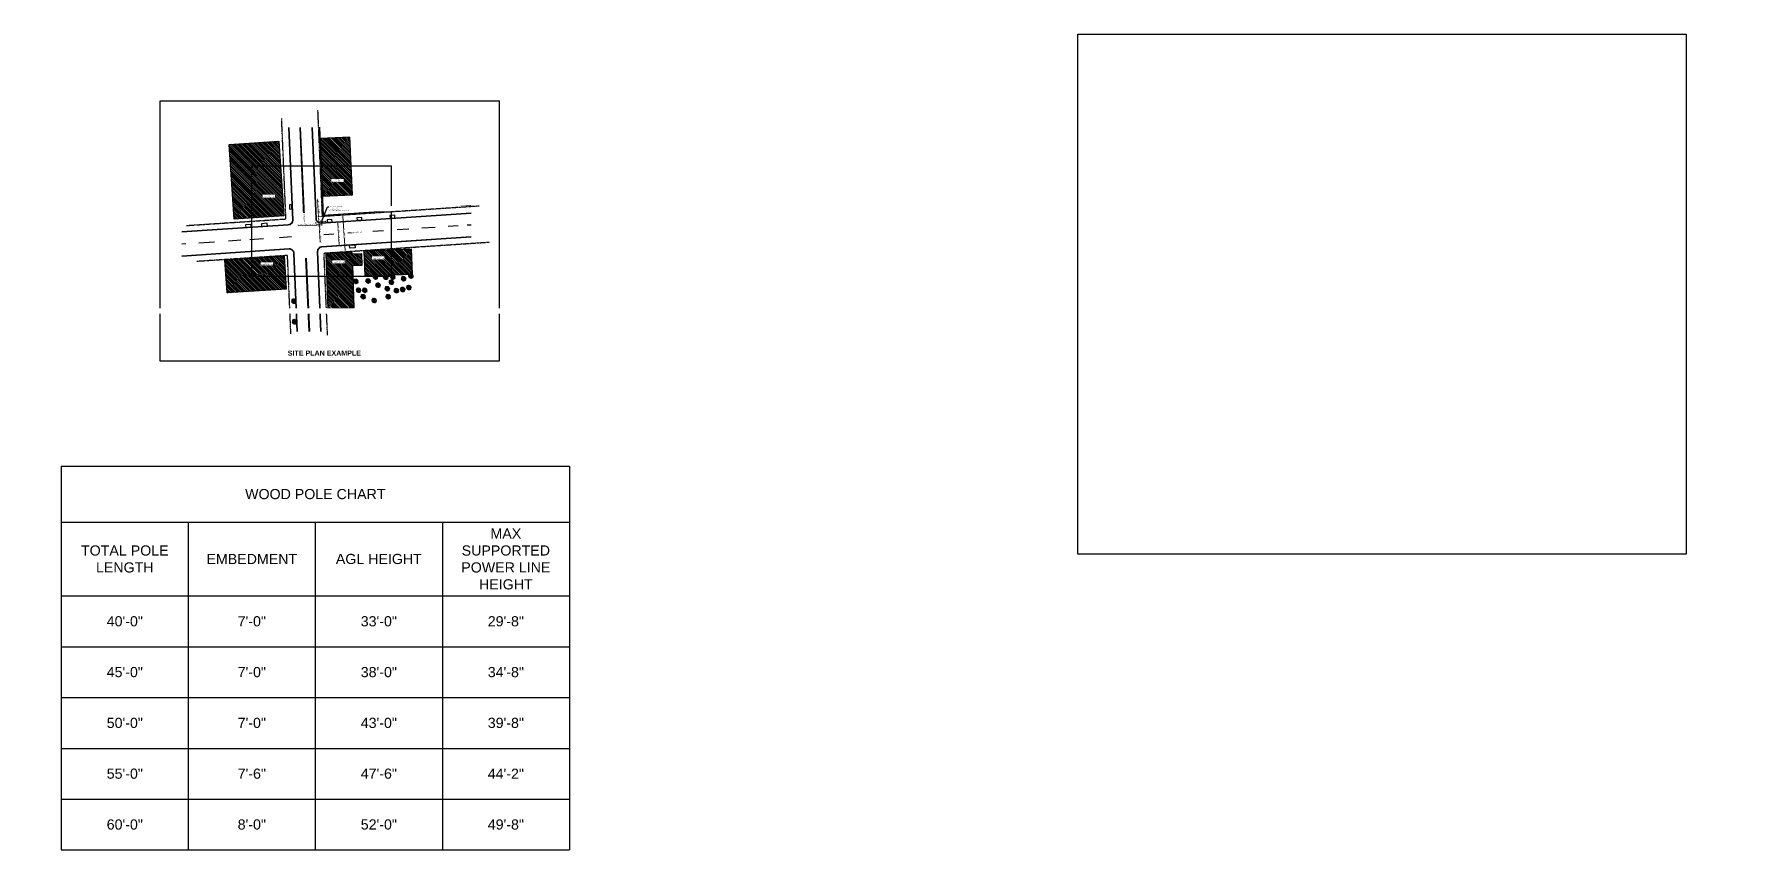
# Model space of a CAD drawing. Header units: inches. Extents: x -12627 to 89034, y -36671 to 6536.
# Drawn here: x 7395 to 40930, y -11490 to 4571 of the extents above; entities that cross this region are included whole.
import ezdxf
from ezdxf import colors
from ezdxf.entities.mleader import LeaderData, LeaderLine
from ezdxf.math import Vec2, Vec3

# ---------------------------------------------------------------- set-up
doc = ezdxf.new("R2010")
doc.units = ezdxf.units.IN
doc.header["$MEASUREMENT"] = 0
doc.header["$PDMODE"] = 35
doc.linetypes.add('HIDDEN', pattern=[0.375, 0.25, -0.125])
doc.linetypes.add('PHANTOM2', pattern=[1.25, 0.625, -0.125, 0.125, -0.125, 0.125, -0.125])
for name, color, linetype in [('00 Vendor Notes', 30, 'Continuous'), ('01 (E) Text', 1, 'Continuous'), ('02 (E) Site Plan', 21, 'Continuous'), ('03 (E) Common_Ownership_Lots', 5, 'PHANTOM2'), ('06 (E) Trees', 93, 'Continuous'), ('07 (E) Equipment', 1, 'Continuous'), ('10 (P) Text', 4, 'Continuous')]:
    doc.layers.add(name, color=color, linetype=linetype)
doc.layers.add('05 (E) Street Markings', color=9, linetype='Continuous', true_color=0xc0c8ca)
doc.layers.add('Dims', color=6, linetype='Continuous', lineweight=0)
doc.styles.add('ARIAL BOLD', font='arialbd.ttf')
doc.styles.add('CC (E)', font='tahoma.ttf', dxfattribs={"width": 0.85, "oblique": 15, "height": 0.0625})
doc.styles.add('CC (P)', font='tahoma.ttf', dxfattribs={"width": 0.85, "height": 0.0625})
doc.styles.get("Standard").update_dxf_attribs({"font": 'arial.ttf'})
doc.dimstyles.new('CC DIMS', dxfattribs={"dimtxt": 0.0625, "dimasz": 0.09375, "dimexe": 0.0625, "dimexo": 0.0625, "dimgap": 0.03125, "dimtad": 1, "dimdec": 0, "dimzin": 3, "dimdsep": 46, "dimlunit": 4, "dimtxsty": 'CC (P)', "dimcen": 0.046875, "dimclrd": 256, "dimclre": 256, "dimadec": 3, "dimazin": 0, "dimtfac": 1, "dimtdec": 0, "dimtofl": 0, "dimtmove": 0, "dimatfit": 3, "dimfxl": 1, "dimtfill": 1, "dimfrac": 2, "dimtolj": 1, "dimtzin": 0, "dimlwd": 0, "dimlwe": 0, "dimarcsym": 0})
pattern_1 = [(135, (13038.323, 22951.045), (-17.67767, -17.67767), [])]
pattern_2 = [(135, (13045.18, 22912.214), (-17.67767, -17.67767), [])]

# ---------------------------------------------------------------- blocks, each defined once
blk = doc.blocks.new('GTAR')
for p, q in [((117642.7, -391080.7), (117641.5, -391080.3)), ((117642.4, -391080.1), (117641.6, -391079)), ((117642, -391079.6), (117641.6, -391079.7)), ((117642.9, -391077.8), (117641.7, -391078.1)), ((117643.6, -391078.5), (117642, -391076.7)), ((117642.9, -391080.8), (117642, -391082)), ((117642.9, -391082.9), (117642, -391082.8)), ((117643.6, -391075), (117642.3, -391075.3)), ((117643.8, -391079.6), (117642.4, -391080.1)), ((117643.7, -391082), (117642.7, -391080.7)), ((117643.6, -391082), (117642.7, -391083.4)), ((117644.7, -391075.7), (117642.8, -391074.2)), ((117643.8, -391084.2), (117643, -391084.4)), ((117648.1, -391073.9), (117643.5, -391073.1)), ((117645.4, -391077.7), (117643.6, -391078.5)), ((117644, -391084.2), (117643.6, -391085.1)), ((117644.9, -391080.6), (117643.7, -391082)), ((117645, -391080.5), (117643.8, -391079.6)), ((117645, -391080.6), (117643.8, -391084.2)), ((117644.2, -391077.2), (117644.7, -391075.7)), ((117650.7, -391079.3), (117644.2, -391077.2)), ((117645.3, -391085.5), (117644.4, -391085.9)), ((117647, -391072.5), (117644.5, -391072.2)), ((117646.3, -391079.2), (117644.7, -391078.7)), ((117645.3, -391085.6), (117644.9, -391086.6)), ((117647.3, -391078.3), (117645, -391080.6)), ((117646.9, -391083), (117645.3, -391085.5)), ((117645.7, -391086.6), (117645.3, -391086.7)), ((117646.8, -391086.9), (117645.7, -391086.6)), ((117647.9, -391085.3), (117646.2, -391087.6)), ((117647, -391084.7), (117646.4, -391085.7)), ((117647, -391072.5), (117646.8, -391070.7)), ((117649.4, -391081.8), (117646.9, -391083)), ((117646.9, -391083), (117647, -391084.7)), ((117647.6, -391087.4), (117646.9, -391087.7)), ((117647.9, -391071.8), (117647, -391072.5)), ((117647.3, -391086.2), (117647.9, -391087)), ((117647.9, -391087), (117647.6, -391087.9)), ((117647.9, -391071.8), (117649.6, -391069.8)), ((117647.9, -391071.8), (117647.9, -391070.4)), ((117650.5, -391073.1), (117647.9, -391071.8)), ((117647.9, -391082.5), (117647.9, -391085.3)), ((117649.8, -391086.8), (117647.9, -391088.1)), ((117648.1, -391073.7), (117648, -391072.5)), ((117648.1, -391073.8), (117650.5, -391073.1)), ((117651.2, -391075.6), (117648.1, -391073.9)), ((117648.9, -391078.7), (117648.1, -391077.1)), ((117650.7, -391079.3), (117648.3, -391083.6)), ((117649, -391085.7), (117648.3, -391086.5)), ((117648.6, -391083.1), (117650.2, -391084.7)), ((117649.6, -391084.2), (117648.9, -391084.5)), ((117648.9, -391084.5), (117649, -391085.7)), ((117649.2, -391072.2), (117649.7, -391071.1)), ((117650.2, -391084.7), (117649.4, -391088.5)), ((117649.8, -391081.4), (117650.2, -391083.2)), ((117650.3, -391071.7), (117650.5, -391069.8)), ((117651.8, -391071.4), (117650.3, -391071.7)), ((117650.6, -391086.6), (117650.3, -391088.5)), ((117653, -391083.5), (117650.6, -391086.6)), ((117650.7, -391073), (117652.2, -391073.7)), ((117650.7, -391086.6), (117652.9, -391086.6)), ((117650.8, -391079.2), (117651.2, -391075.6)), ((117650.8, -391079.2), (117655.3, -391078.8)), ((117650.8, -391079.4), (117654.4, -391085.5)), ((117651.2, -391075.5), (117651, -391074.3)), ((117651.8, -391086.8), (117651, -391087.6)), ((117651, -391087.6), (117651.9, -391088)), ((117651.2, -391071.4), (117651.1, -391069.7)), ((117651.2, -391075.6), (117653.6, -391074.4)), ((117651.9, -391088), (117651.6, -391088.4)), ((117652.3, -391070.7), (117651.8, -391069.8)), ((117651.9, -391071.4), (117653, -391070)), ((117652.2, -391073.7), (117651.9, -391071.4)), ((117652, -391085), (117652.5, -391085.8)), ((117652.3, -391073.6), (117653.1, -391072.8)), ((117652.5, -391082.2), (117654.4, -391082.8)), ((117653.3, -391087.6), (117652.5, -391088.2)), ((117653.1, -391072.8), (117652.7, -391071.8)), ((117652.9, -391086.6), (117653.6, -391088)), ((117652.9, -391086.6), (117654, -391086.9)), ((117653.7, -391072.1), (117653.2, -391070.1)), ((117653.7, -391084.5), (117653.3, -391085.7)), ((117653.3, -391085.7), (117655.2, -391086.9)), ((117653.6, -391074.4), (117653.9, -391070)), ((117653.6, -391074.3), (117654.9, -391075.6)), ((117653.8, -391072.7), (117655.3, -391073.5)), ((117654, -391086.9), (117654.9, -391087.6)), ((117654.1, -391084.8), (117655.7, -391082.8)), ((117654.5, -391078.9), (117655.7, -391077.2)), ((117654.7, -391071.6), (117654.6, -391070.4)), ((117654.6, -391071.7), (117655.6, -391071.1)), ((117654.6, -391073), (117654.6, -391071.7)), ((117655.1, -391083.9), (117655.3, -391085.2)), ((117655.2, -391086.9), (117655.8, -391087.5)), ((117655.3, -391073.5), (117656.1, -391072.3)), ((117655.3, -391078.8), (117656.5, -391077.8)), ((117655.3, -391078.8), (117656.6, -391079.9)), ((117655.3, -391085.2), (117656.4, -391085.8)), ((117655.6, -391082.8), (117656.4, -391081.3)), ((117655.7, -391082.8), (117658.8, -391082.8)), ((117656, -391072.2), (117656.3, -391071.2)), ((117656.1, -391072.3), (117657.2, -391072.2)), ((117656.4, -391081.3), (117657.5, -391081.9)), ((117656.4, -391085.8), (117656.4, -391086.8)), ((117656.5, -391077.8), (117656.8, -391076.9)), ((117656.5, -391077.8), (117657.3, -391078.4)), ((117656.6, -391079.9), (117658.4, -391079.2)), ((117656.8, -391076.9), (117657.3, -391075.5)), ((117656.8, -391076.8), (117657.9, -391077.2)), ((117657.2, -391082.8), (117656.9, -391084.2)), ((117656.9, -391084.2), (117657.5, -391086.2)), ((117657.1, -391085.2), (117658.3, -391085.5)), ((117657.2, -391074.3), (117657.9, -391073)), ((117657.2, -391074.3), (117658.9, -391074.2)), ((117657.3, -391075.4), (117657.2, -391074.3)), ((117657.2, -391081.6), (117657.9, -391081)), ((117657.3, -391075.5), (117658.8, -391075.7)), ((117657.3, -391078.4), (117658.9, -391078.1)), ((117657.9, -391077.2), (117658.8, -391076.5)), ((117658.4, -391079.2), (117660.3, -391080.4)), ((117658.8, -391075.7), (117659.2, -391074.6)), ((117658.8, -391075.7), (117659.8, -391075.9)), ((117658.8, -391076.5), (117660.1, -391076.8)), ((117658.8, -391082.8), (117659.7, -391082.5)), ((117658.8, -391082.8), (117659, -391083.5)), ((117658.9, -391078.1), (117660.1, -391077.6)), ((117658.9, -391078.1), (117659.1, -391078.9)), ((117659.1, -391078.9), (117660.3, -391079.1)), ((117659.6, -391079.9), (117660.4, -391079.6))]:
    blk.add_line(p, q)
blk = doc.blocks.new('GTAR (1)')
for p, q in [((117642.7, -391080.7), (117641.5, -391080.3)), ((117642.4, -391080.1), (117641.6, -391079)), ((117642, -391079.6), (117641.6, -391079.7)), ((117642.9, -391077.8), (117641.7, -391078.1)), ((117643.6, -391078.5), (117642, -391076.7)), ((117642.9, -391080.8), (117642, -391082)), ((117642.9, -391082.9), (117642, -391082.8)), ((117643.6, -391075), (117642.3, -391075.3)), ((117643.8, -391079.6), (117642.4, -391080.1)), ((117643.7, -391082), (117642.7, -391080.7)), ((117643.6, -391082), (117642.7, -391083.4)), ((117644.7, -391075.7), (117642.8, -391074.2)), ((117643.8, -391084.2), (117643, -391084.4)), ((117648.1, -391073.9), (117643.5, -391073.1)), ((117645.4, -391077.7), (117643.6, -391078.5)), ((117644, -391084.2), (117643.6, -391085.1)), ((117644.9, -391080.6), (117643.7, -391082)), ((117645, -391080.5), (117643.8, -391079.6)), ((117645, -391080.6), (117643.8, -391084.2)), ((117644.2, -391077.2), (117644.7, -391075.7)), ((117650.7, -391079.3), (117644.2, -391077.2)), ((117645.3, -391085.5), (117644.4, -391085.9)), ((117647, -391072.5), (117644.5, -391072.2)), ((117646.3, -391079.2), (117644.7, -391078.7)), ((117645.3, -391085.6), (117644.9, -391086.6)), ((117647.3, -391078.3), (117645, -391080.6)), ((117646.9, -391083), (117645.3, -391085.5)), ((117645.7, -391086.6), (117645.3, -391086.7)), ((117646.8, -391086.9), (117645.7, -391086.6)), ((117647.9, -391085.3), (117646.2, -391087.6)), ((117647, -391084.7), (117646.4, -391085.7)), ((117647, -391072.5), (117646.8, -391070.7)), ((117649.4, -391081.8), (117646.9, -391083)), ((117646.9, -391083), (117647, -391084.7)), ((117647.6, -391087.4), (117646.9, -391087.7)), ((117647.9, -391071.8), (117647, -391072.5)), ((117647.3, -391086.2), (117647.9, -391087)), ((117647.9, -391087), (117647.6, -391087.9)), ((117647.9, -391071.8), (117649.6, -391069.8)), ((117647.9, -391071.8), (117647.9, -391070.4)), ((117650.5, -391073.1), (117647.9, -391071.8)), ((117647.9, -391082.5), (117647.9, -391085.3)), ((117649.8, -391086.8), (117647.9, -391088.1)), ((117648.1, -391073.7), (117648, -391072.5)), ((117648.1, -391073.8), (117650.5, -391073.1)), ((117651.2, -391075.6), (117648.1, -391073.9)), ((117648.9, -391078.7), (117648.1, -391077.1)), ((117650.7, -391079.3), (117648.3, -391083.6)), ((117649, -391085.7), (117648.3, -391086.5)), ((117648.6, -391083.1), (117650.2, -391084.7)), ((117649.6, -391084.2), (117648.9, -391084.5)), ((117648.9, -391084.5), (117649, -391085.7)), ((117649.2, -391072.2), (117649.7, -391071.1)), ((117650.2, -391084.7), (117649.4, -391088.5)), ((117649.8, -391081.4), (117650.2, -391083.2)), ((117650.3, -391071.7), (117650.5, -391069.8)), ((117651.8, -391071.4), (117650.3, -391071.7)), ((117650.6, -391086.6), (117650.3, -391088.5)), ((117653, -391083.5), (117650.6, -391086.6)), ((117650.7, -391073), (117652.2, -391073.7)), ((117650.7, -391086.6), (117652.9, -391086.6)), ((117650.8, -391079.2), (117651.2, -391075.6)), ((117650.8, -391079.2), (117655.3, -391078.8)), ((117650.8, -391079.4), (117654.4, -391085.5)), ((117651.2, -391075.5), (117651, -391074.3)), ((117651.8, -391086.8), (117651, -391087.6)), ((117651, -391087.6), (117651.9, -391088)), ((117651.2, -391071.4), (117651.1, -391069.7)), ((117651.2, -391075.6), (117653.6, -391074.4)), ((117651.9, -391088), (117651.6, -391088.4)), ((117652.3, -391070.7), (117651.8, -391069.8)), ((117651.9, -391071.4), (117653, -391070)), ((117652.2, -391073.7), (117651.9, -391071.4)), ((117652, -391085), (117652.5, -391085.8)), ((117652.3, -391073.6), (117653.1, -391072.8)), ((117652.5, -391082.2), (117654.4, -391082.8)), ((117653.3, -391087.6), (117652.5, -391088.2)), ((117653.1, -391072.8), (117652.7, -391071.8)), ((117652.9, -391086.6), (117653.6, -391088)), ((117652.9, -391086.6), (117654, -391086.9)), ((117653.7, -391072.1), (117653.2, -391070.1)), ((117653.7, -391084.5), (117653.3, -391085.7)), ((117653.3, -391085.7), (117655.2, -391086.9)), ((117653.6, -391074.4), (117653.9, -391070)), ((117653.6, -391074.3), (117654.9, -391075.6)), ((117653.8, -391072.7), (117655.3, -391073.5)), ((117654, -391086.9), (117654.9, -391087.6)), ((117654.1, -391084.8), (117655.7, -391082.8)), ((117654.5, -391078.9), (117655.7, -391077.2)), ((117654.7, -391071.6), (117654.6, -391070.4)), ((117654.6, -391071.7), (117655.6, -391071.1)), ((117654.6, -391073), (117654.6, -391071.7)), ((117655.1, -391083.9), (117655.3, -391085.2)), ((117655.2, -391086.9), (117655.8, -391087.5)), ((117655.3, -391073.5), (117656.1, -391072.3)), ((117655.3, -391078.8), (117656.5, -391077.8)), ((117655.3, -391078.8), (117656.6, -391079.9)), ((117655.3, -391085.2), (117656.4, -391085.8)), ((117655.6, -391082.8), (117656.4, -391081.3)), ((117655.7, -391082.8), (117658.8, -391082.8)), ((117656, -391072.2), (117656.3, -391071.2)), ((117656.1, -391072.3), (117657.2, -391072.2)), ((117656.4, -391081.3), (117657.5, -391081.9)), ((117656.4, -391085.8), (117656.4, -391086.8)), ((117656.5, -391077.8), (117656.8, -391076.9)), ((117656.5, -391077.8), (117657.3, -391078.4)), ((117656.6, -391079.9), (117658.4, -391079.2)), ((117656.8, -391076.9), (117657.3, -391075.5)), ((117656.8, -391076.8), (117657.9, -391077.2)), ((117657.2, -391082.8), (117656.9, -391084.2)), ((117656.9, -391084.2), (117657.5, -391086.2)), ((117657.1, -391085.2), (117658.3, -391085.5)), ((117657.2, -391074.3), (117657.9, -391073)), ((117657.2, -391074.3), (117658.9, -391074.2)), ((117657.3, -391075.4), (117657.2, -391074.3)), ((117657.2, -391081.6), (117657.9, -391081)), ((117657.3, -391075.5), (117658.8, -391075.7)), ((117657.3, -391078.4), (117658.9, -391078.1)), ((117657.9, -391077.2), (117658.8, -391076.5)), ((117658.4, -391079.2), (117660.3, -391080.4)), ((117658.8, -391075.7), (117659.2, -391074.6)), ((117658.8, -391075.7), (117659.8, -391075.9)), ((117658.8, -391076.5), (117660.1, -391076.8)), ((117658.8, -391082.8), (117659.7, -391082.5)), ((117658.8, -391082.8), (117659, -391083.5)), ((117658.9, -391078.1), (117660.1, -391077.6)), ((117658.9, -391078.1), (117659.1, -391078.9)), ((117659.1, -391078.9), (117660.3, -391079.1)), ((117659.6, -391079.9), (117660.4, -391079.6))]:
    blk.add_line(p, q)
blk = doc.blocks.new('PLAN_WOOD_POLE_EXTERNAL')
h = blk.add_hatch(color=256)
h.dxf.hatch_style = 1
h.paths.add_polyline_path([(6, 0, 1), (-6, 0, 1)])
at = {"lineweight": 25}
h = blk.add_hatch(dxfattribs=at)
h.set_pattern_fill('ANSI31', color=256, scale=5.025381, angle=405)
h.set_pattern_definition([(90, (-127.08665, -127.95896), (-0.6281726, 2e-16), [])])
edge = h.paths.add_edge_path()
edge.add_line((-8, -27), (8, -27))
edge.add_arc((-3, -14), 17.2, 653.546, 670.0673, ccw=False)
edge.add_line((4, -30), (-4, -30))
edge.add_arc((3, -15), 16.4, 588.8728, 605.8518, ccw=False)
h.paths.add_polyline_path([(-3, -15), (3, -15), (5, -16), (5, -18), (-5, -18), (-5, -16)])
h.paths.add_polyline_path([(-9, -23), (9, -23), (9, -26), (-9, -26)])
h.paths.add_polyline_path([(-9, -18), (9, -18), (9, -22), (-9, -22)])
for p, q in [((-10, -13), (-3, -13)), ((-6, -6), (-6, -13)), ((-6, -13), (-6, -7)), ((-6, -13), (6, -13)), ((-6, -13), (6, -13)), ((-3, -13), (-3, -14)), ((3, -14), (3, -13)), ((3, -13), (10, -13)), ((6, -13), (6, -6)), ((6, -13), (6, -7))]:
    blk.add_line(p, q)
at = {"flags": 128}
for points in [[(-10, -17), (-10, -13)], [(10, -17), (10, -13)]]:
    blk.add_lwpolyline(points, dxfattribs=at)
blk.add_lwpolyline([(-3, -14), (3, -14), (6, -17), (10, -17), (10, -26, -0.493849), (-10, -26), (-10, -17), (-6, -17)], format="xyb", close=True, dxfattribs=at)
at = {"linetype": 'HIDDEN', "ltscale": 0.01}
for radius in [8.88, 6.62]:
    blk.add_circle((0, 0), radius, dxfattribs=at)
for centre, radius in [((0, 0), 6), ((-8, -15), 1.82), ((-8, -15), 1.26), ((-5, -14), 0.482), ((5, -14), 0.482), ((8, -15), 1.82), ((8, -15), 1.26)]:
    blk.add_circle(centre, radius)
blk = doc.blocks.new('*D29')
at = {"layer": 'Defpoints', "color": 0, "transparency": 16777216}
for p in [(13491, 1007), (13471, 1006), (13541, 289)]:
    blk.add_point(p, dxfattribs=at)
at = {"layer": 'Dims', "lineweight": 0, "transparency": 16777216}
for p, q in [((13476, 1006), (13456, 1005)), ((13517, 310), (13472, 983)), ((13526, 288), (13503, 286))]:
    blk.add_line(p, q, dxfattribs=at)
at = {"layer": 'Dims', "transparency": 16777216}
for points in [[(13476, 984), (13468, 983), (13471, 1006)], [(13520, 310), (13513, 310), (13518, 287)]]:
    blk.add_solid(points, dxfattribs=at)
at = {"layer": 'Dims', "color": 0, "transparency": 16777216, "insert": (13510, 648), "char_height": 15, "attachment_point": 5, "rotation": 273.7921, "style": 'CC (P)', "bg_fill": 3, "box_fill_scale": 1.25, "bg_fill_color": 9, "bg_fill_true_color": 13158600, "bg_fill_transparency": 0}
blk.add_mtext('\\A1;60\'-0"%%P ROW WIDTH', dxfattribs=at)
blk = doc.blocks.new('*D30')
at = {"layer": 'Dims', "lineweight": 0, "transparency": 16777216}
for p, q in [((13401, 428), (13373, 850)), ((13417, 407), (13417, 407))]:
    blk.add_line(p, q, dxfattribs=at)
at = {"layer": 'Dims', "transparency": 16777216}
for points in [[(13376, 851), (13369, 850), (13371, 873)], [(13404, 429), (13397, 428), (13402, 406)]]:
    blk.add_solid(points, dxfattribs=at)
at = {"layer": 'Dims', "color": 0, "transparency": 16777216, "insert": (13402, 640), "char_height": 15, "attachment_point": 5, "rotation": 273.7921, "style": 'CC (P)', "bg_fill": 3, "box_fill_scale": 1.25, "bg_fill_color": 9, "bg_fill_true_color": 13158600, "bg_fill_transparency": 0}
blk.add_mtext('\\A1;39\'-0"%%P CURB TO CURB', dxfattribs=at)
at = {"layer": 'Defpoints', "color": 0, "transparency": 16777216}
for p in [(13371, 873), (13371, 873), (13402, 406)]:
    blk.add_point(p, dxfattribs=at)
blk = doc.blocks.new('*D31')
at = {"layer": 'Dims', "lineweight": 0, "transparency": 16777216}
for p, q in [((12995, 974), (12971, 1328)), ((13056, 978), (12980, 973)), ((13039, 887), (12986, 883)), ((12999, 907), (12996, 952))]:
    blk.add_line(p, q, dxfattribs=at)
at = {"layer": 'Dims', "transparency": 16777216}
for points in [[(13000, 952), (12992, 952), (12995, 974)], [(13003, 907), (12995, 907), (13001, 884)]]:
    blk.add_solid(points, dxfattribs=at)
at = {"layer": 'Dims', "color": 0, "transparency": 16777216, "insert": (12999, 1166), "char_height": 15, "attachment_point": 5, "rotation": 273.7921, "style": 'CC (P)', "bg_fill": 3, "box_fill_scale": 1.25, "bg_fill_color": 9, "bg_fill_true_color": 13158600, "bg_fill_transparency": 0}
blk.add_mtext('\\A1;7\'-6"%%P (E) POLE TO (E) PROPERTY LINE', dxfattribs=at)
at = {"layer": 'Defpoints', "color": 0, "transparency": 16777216}
for p in [(12995, 974), (13054, 888), (13071, 979)]:
    blk.add_point(p, dxfattribs=at)
blk = doc.blocks.new('*D32')
at = {"layer": 'Dims', "lineweight": 0, "transparency": 16777216}
for p, q in [((13039, 887), (12986, 883)), ((13040, 851), (12988, 848)), ((12999, 907), (12998, 929)), ((13004, 826), (13028, 472))]:
    blk.add_line(p, q, dxfattribs=at)
at = {"layer": 'Dims', "transparency": 16777216}
for points in [[(13003, 907), (12995, 907), (13001, 884)], [(13008, 826), (13001, 826), (13003, 849)]]:
    blk.add_solid(points, dxfattribs=at)
at = {"layer": 'Dims', "color": 0, "transparency": 16777216, "insert": (13034, 639), "char_height": 15, "attachment_point": 5, "rotation": 273.8001, "style": 'CC (P)', "bg_fill": 3, "box_fill_scale": 1.25, "bg_fill_color": 9, "bg_fill_true_color": 13158600, "bg_fill_transparency": 0}
blk.add_mtext('\\A1;3\'-0"%%P ℄ (E) POLE TO (E) FACE OF CURB', dxfattribs=at)
at = {"layer": 'Defpoints', "color": 0, "transparency": 16777216}
for p in [(13001, 884), (13054, 888), (13055, 852)]:
    blk.add_point(p, dxfattribs=at)
blk = doc.blocks.new('*D33')
at = {"layer": 'Dims', "lineweight": 0, "transparency": 16777216}
for p, q in [((12946, 812), (12592, 796)), ((12944, 868), (12947, 797)), ((13035, 815), (12969, 813)), ((13055, 873), (13058, 801))]:
    blk.add_line(p, q, dxfattribs=at)
at = {"layer": 'Dims', "transparency": 16777216}
for points in [[(12969, 816), (12969, 809), (12946, 812)], [(13034, 819), (13035, 812), (13057, 816)]]:
    blk.add_solid(points, dxfattribs=at)
at = {"layer": 'Dims', "color": 0, "transparency": 16777216, "insert": (12757, 821), "char_height": 15, "attachment_point": 5, "rotation": 2.4465, "style": 'CC (P)', "bg_fill": 3, "box_fill_scale": 1.25, "bg_fill_color": 9, "bg_fill_true_color": 13158600, "bg_fill_transparency": 0}
blk.add_mtext('\\A1;9\'-3"%%P ℄ (E) POLE TO (E) FACE OF CURB', dxfattribs=at)
at = {"layer": 'Defpoints', "color": 0, "transparency": 16777216}
for p in [(12943, 883), (12946, 812), (13054, 888)]:
    blk.add_point(p, dxfattribs=at)
blk = doc.blocks.new('*D34')
at = {"layer": 'Dims', "lineweight": 0, "transparency": 16777216}
for p, q in [((13055, 873), (13056, 864)), ((13077, 880), (13141, 884)), ((13164, 880), (13164, 871))]:
    blk.add_line(p, q, dxfattribs=at)
at = {"layer": 'Dims', "transparency": 16777216}
for points in [[(13077, 884), (13077, 876), (13055, 879)], [(13141, 888), (13141, 881), (13163, 886)]]:
    blk.add_solid(points, dxfattribs=at)
at = {"layer": 'Dims', "color": 0, "transparency": 16777216, "insert": (13108, 898), "char_height": 15, "attachment_point": 5, "rotation": 3.7921, "style": 'CC (P)', "bg_fill": 3, "box_fill_scale": 1.25, "bg_fill_color": 9, "bg_fill_true_color": 13158600, "bg_fill_transparency": 0}
blk.add_mtext('\\A1;9\'-1"%%P', dxfattribs=at)
at = {"layer": 'Defpoints', "color": 0, "transparency": 16777216}
for p in [(13054, 888), (13163, 895), (13163, 886)]:
    blk.add_point(p, dxfattribs=at)
blk = doc.blocks.new('*T108')
at = {"layer": '00 Vendor Notes', "color": 0, "linetype": 'ByBlock', "lineweight": -2, "transparency": 16777216}
for p, q in [((0, 0), (10000, 0)), ((0, 0), (0, -7554)), ((10000, 0), (10000, -7554)), ((0, -1100), (10000, -1100)), ((2500, -1100), (2500, -7554)), ((5000, -1100), (5000, -7554)), ((7500, -1100), (7500, -7554)), ((0, -2554), (10000, -2554)), ((0, -3554), (10000, -3554)), ((0, -4554), (10000, -4554)), ((0, -5554), (10000, -5554)), ((0, -6554), (10000, -6554)), ((0, -7554), (10000, -7554))]:
    blk.add_line(p, q, dxfattribs=at)
at = {"layer": '00 Vendor Notes', "color": 0, "transparency": 16777216, "char_height": 200, "attachment_point": 5}
for s, insert, width in [('WOOD POLE CHART', (5000, -550), 9760), ('MAX SUPPORTED POWER LINE HEIGHT', (8750, -1827), 2260), ('TOTAL POLE LENGTH', (1250, -1827), 2260), ('EMBEDMENT', (3750, -1827), 2260), ('AGL HEIGHT', (6250, -1827), 2260), ('40\'-0"', (1250, -3054), 2260), ('7\'-0"', (3750, -3054), 2260), ('33\'-0"', (6250, -3054), 2260), ('29\'-8"', (8750, -3054), 2260), ('45\'-0"', (1250, -4054), 2260), ('7\'-0"', (3750, -4054), 2260), ('38\'-0"', (6250, -4054), 2260), ('34\'-8"', (8750, -4054), 2260), ('50\'-0"', (1250, -5054), 2260), ('7\'-0"', (3750, -5054), 2260), ('43\'-0"', (6250, -5054), 2260), ('39\'-8"', (8750, -5054), 2260), ('55\'-0"', (1250, -6054), 2260), ('7\'-6"', (3750, -6054), 2260), ('47\'-6"', (6250, -6054), 2260), ('44\'-2"', (8750, -6054), 2260), ('60\'-0"', (1250, -7054), 2260), ('8\'-0"', (3750, -7054), 2260), ('52\'-0"', (6250, -7054), 2260), ('49\'-8"', (8750, -7054), 2260)]:
    blk.add_mtext(s, dxfattribs=dict(at, insert=insert, width=width))

msp = doc.modelspace()

# ---------------------------------------------------------------- hatches: boundary and pattern name
at = {"layer": '02 (E) Site Plan'}
h = msp.add_hatch(dxfattribs=at)
h.set_pattern_fill('ANSI31', color=256, scale=200, angle=90, style=0)
h.set_pattern_definition(pattern_1)
h.paths.add_polyline_path([(12310.8, 989.9), (11334, 925.2), (11236.4, 2397.5), (12213.2, 2462.3)])
h = msp.add_hatch(dxfattribs=at)
h.set_pattern_fill('ANSI31', color=256, scale=200, angle=90, style=0)
h.set_pattern_definition(pattern_1)
h.paths.add_polyline_path([(13072.3, 1379.8), (13659.4, 1404.9), (13610.8, 2541.8), (13023.7, 2516.7)])
h = msp.add_hatch(dxfattribs=at)
h.set_pattern_fill('ANSI31', color=256, scale=200, angle=90, style=0)
h.set_pattern_definition([(135, (13043.308, 22875.827), (-17.67767, -17.67767), [])])
h.paths.add_polyline_path([(11152.7, 127.4), (12316.1, 204.5), (12359.4, -448.8), (11196, -525.9)])
h = msp.add_hatch(dxfattribs=at)
h.set_pattern_fill('ANSI31', color=256, scale=200, angle=90, style=0)
h.set_pattern_definition(pattern_2)
h.paths.add_polyline_path([(13174.7, -837.6), (13697.2, -818.8), (13667.1, 17.1), (13851.5, 23.7), (13843.6, 244), (13659.2, 237.4), (13658.1, 267.6), (13135.6, 248.8)])
h = msp.add_hatch(dxfattribs=at)
h.set_pattern_fill('ANSI31', color=256, scale=200, angle=90, style=0)
h.set_pattern_definition(pattern_2)
h.paths.add_polyline_path([(13887.2, 299.4), (13904.9, -191.2), (14843.2, -157.4), (14825.6, 333.2)])

# ---------------------------------------------------------------- linework, layer by layer
for points in [[(12402, 2731.4), (12480, 904.8, -0.4073516), (12399, 814.5), (10305.5, 675.7)], [(12408, 2731.7), (12486, 905.1, -0.4073516), (12399.4, 808.5), (10305.9, 669.7)], [(12864.4, 2731.7), (12941, 939.6, 0.421109), (13039.9, 851), (16000.7, 1047.2)], [(12870.4, 2731.9), (12947, 939.9, 0.421109), (13039.5, 856.9), (16000.3, 1053.2)], [(12579.5, -1281.9), (12513.9, 251.8, 0.421109), (12415, 340.5), (10305.9, 200.7)], [(16000.7, 578.2), (13055.5, 383, 0.4073516), (12968.9, 286.4), (13035.9, -1281.9)], [(16001.1, 572.2), (13055.9, 377, 0.4073516), (12974.9, 286.6), (13041.9, -1281.6)], [(12573.5, -1282.2), (12507.9, 251.6, 0.421109), (12415.4, 334.5), (10306.3, 194.7)]]:
    msp.add_lwpolyline(points, format="xyb", dxfattribs=at)
msp.add_lwpolyline([(13014.3, 2738.1), (13088.3, 1004.5), (15990.8, 1196.9)], dxfattribs=at)
for points in [[(12310.8, 989.9), (11334, 925.2), (11236.4, 2397.5), (12213.2, 2462.3)], [(13072.3, 1379.8), (13659.4, 1404.9), (13610.8, 2541.8), (13023.7, 2516.7)], [(12470.5, 1127.7), (12466.9, 1212.1), (12419.6, 1210), (12423.2, 1125.7)], [(11664, 765.8), (11568.6, 759.4), (11564.6, 819.6), (11660, 825.9)], [(11873.6, 779.7), (11986.8, 787.2), (11982.9, 845.5), (11869.8, 838)], [(13164.8, 865.3), (13259.8, 871.5), (13256.6, 921.2), (13161.5, 914.9)], [(13753, 904.2), (13848, 910.5), (13844.7, 960.2), (13749.7, 953.9)], [(14401.1, 947.2), (14496.1, 953.5), (14492.9, 1003.2), (14397.8, 996.9)], [(13606.5, 413.5), (13708.8, 420.3), (13712.7, 362.1), (13610.4, 355.4)], [(11152.7, 127.4), (12316.1, 204.5), (12359.4, -448.8), (11196, -525.9)], [(13667.1, 17.1), (13851.5, 23.7), (13843.6, 244), (13659.2, 237.4), (13658.1, 267.6), (13135.6, 248.8), (13174.7, -837.6), (13697.2, -818.8)], [(13887.2, 299.4), (13904.9, -191.2), (14843.2, -157.4), (14825.6, 333.2)]]:
    msp.add_lwpolyline(points, close=True, dxfattribs=at)
at = {"layer": '05 (E) Street Markings'}
for p, q in [((12704.4, 993.6), (12630.2, 2731.7)), ((12716.4, 994.4), (12642.2, 2731.7)), ((13571.4, 657.7), (13772.3, 671)), ((14061, 690.1), (14273.2, 704.2)), ((14540.3, 721.9), (14772.4, 737.3)), ((15029.7, 754.3), (15289.4, 771.6)), ((15547.9, 788.7), (15739.7, 801.4)), ((15921.7, 813.5), (16000.7, 818.7)), ((10305.9, 441.2), (10380.6, 446.2)), ((10635.9, 463.1), (10949.2, 483.9)), ((11224.2, 502.1), (11462.5, 517.9)), ((11640.5, 529.7), (11913.2, 547.8)), ((12229, 568.7), (12462, 584.2)), ((13098.2, 626.3), (13294.8, 639.4)), ((12740, 160.7), (12801.7, -1281.9)), ((12752, 161.5), (12813.7, -1281.9))]:
    msp.add_line(p, q, dxfattribs=at)
at = {"layer": 'Defpoints', "color": 3}
msp.add_lwpolyline([(11681.5, 1975.6), (14426.4, 1975.6), (14426.4, -199.6), (11681.5, -199.6)], close=True, dxfattribs=at)

# ---------------------------------------------------------------- block references
msp.add_blockref('*T108', (7931, -3936.5))
at = {"layer": '06 (E) Trees', "xscale": 5.004678320277097, "yscale": 5.004678320277097, "zscale": 5.004678320277097}
for name, p in [('GTAR', (-575075.9, 1956928.5)), ('GTAR', (-574835.2, 1956935.9)), ('GTAR (1)', (-574690.1, 1957016.5)), ('GTAR', (-574639.2, 1956851.9)), ('GTAR (1)', (-574488.7, 1957009.1)), ('GTAR', (-574378.3, 1956912.4)), ('GTAR (1)', (-574347.3, 1957014.1)), ('GTAR', (-574136.4, 1956980.6)), ('GTAR', (-573992.4, 1957033.9)), ('GTAR', (-576296.6, 1956539.8)), ('GTAR', (-575022.6, 1956754.9)), ('GTAR', (-574933.3, 1956627.1)), ('GTAR', (-574901, 1956751.2)), ('GTAR', (-574714.9, 1956552.7)), ('GTAR', (-574457.7, 1956784.7)), ('GTAR', (-574439.1, 1956627.2)), ('GTAR', (-574279, 1956745)), ('GTAR', (-574155, 1956767.3)), ('GTAR', (-574033.4, 1956807)), ('GTAR', (-576285.3, 1956133))]:
    msp.add_blockref(name, p, dxfattribs=at)
at = {"layer": '07 (E) Equipment', "rotation": 22.70413687351657}
msp.add_blockref('PLAN_WOOD_POLE_EXTERNAL', (13054, 888), dxfattribs=at)

# ---------------------------------------------------------------- texts
at = {"insert": (12387.7, -1659.9), "char_height": 100, "attachment_point": 1, "style": 'ARIAL BOLD'}
msp.add_mtext_dynamic_manual_height_columns('SITE PLAN EXAMPLE', width=1876.799, gutter_width=50, heights=[0], dxfattribs=at)

# ---------------------------------------------------------------- next in the draw order: texts
at = {"layer": '01 (E) Text', "color": 1, "char_height": 16, "width": 225.664, "attachment_point": 1, "style": 'CC (E)', "bg_fill": 3, "box_fill_scale": 1.5, "bg_fill_color": 256, "bg_fill_transparency": 0}
for insert in [(13252.4, 1707.9), (11902.7, 1398.1), (11862.5, 69.8), (13274.6, 106.7), (14054.5, 184.4)]:
    msp.add_mtext('\\pxqc;LOT: TBD\\PZONING DISTRICT: TBD', dxfattribs=dict(at, insert=insert))
at = {"layer": '01 (E) Text', "color": 1, "insert": (12722.6, 1035.4), "char_height": 24, "attachment_point": 1, "rotation": 272.44649, "style": 'CC (E)', "bg_fill": 3, "box_fill_scale": 1.5, "bg_fill_color": 256, "bg_fill_transparency": 0}
msp.add_mtext('S COLUMBUS ST', dxfattribs=at)

# ---------------------------------------------------------------- next in the draw order: leaders
at = {"layer": '10 (P) Text'}
ml = msp.add_multileader_mtext('Standard', dxfattribs=at)
ml.set_content('\\pxql;PROPOSED NODE UPGRADE\\P(SEE DETAILS ON SHEET 6){\\Q15;\\C1;\\P POLE #C1014 TG37\\PLAT/LONG: 38.800478° N, -77.049206° W}', color=256, style='CC (P)')
ml.set_leader_properties()
ml.build(insert=Vec2(0, 0))
ml.multileader.update_dxf_attribs({"dogleg_length": 32.4, "arrow_head_size": 21.6, "scale": 240})
ctx = ml.context
ctx.base_point, ctx.scale, ctx.char_height, ctx.arrow_head_size, ctx.landing_gap_size, ctx.plane_origin = Vec3(13193.4, 1169.9), 240, 15, 21.6, 10.8, Vec3(13589.6, 394.2)
notes = []
notes.append((ctx, [(0, (1, 1, 0), (13171.8, 1169.9), (1, 0), 21.6, [(0, [(13054, 888)], 0, [])])]))
ctx.mtext.insert, ctx.mtext.width, ctx.mtext.defined_height, ctx.mtext.flow_direction = Vec3(13204.2, 1179.3), 312.011, 86.3, 5
ctx.mtext.has_bg_fill, ctx.mtext.bg_color, ctx.mtext.bg_scale_factor, ctx.mtext.bg_transparency, ctx.mtext.use_window_bg_color = 1, -1023410167, 1.5, 0, 1
for ctx, leaders in notes:
    for number, flags, end, landing, length, lines in leaders:
        leader = LeaderData()
        leader.index, (leader.has_last_leader_line, leader.has_dogleg_vector, leader.attachment_direction) = number, flags
        leader.last_leader_point, leader.dogleg_vector, leader.dogleg_length = Vec3(end), Vec3(landing), length
        for number, points, colour, breaks in lines:
            line = LeaderLine()
            line.index, line.vertices, line.color, line.breaks = number, Vec3.list(points), colors.encode_raw_color(colour), breaks
            leader.lines.append(line)
        ctx.leaders.append(leader)

# ---------------------------------------------------------------- next in the draw order: linework, layer by layer
at = {"layer": '03 (E) Common_Ownership_Lots'}
for points in [[(10395.9, 802), (12352.8, 931.7), (12268.4, 2906.4)], [(12449.5, -1333.5), (12383.5, 212.1), (10589.1, 93.2)]]:
    msp.add_lwpolyline(points, dxfattribs=at)

# ---------------------------------------------------------------- next in the draw order: dimensions: what is measured, and where the dimension line sits
at = {"layer": 'Dims'}
dim = msp.add_linear_dim(base=(12994.7, 974.2), p1=(13054, 888), p2=(13071.4, 979.3), angle=93.79207, text='<>%%P (E) POLE TO (E) PROPERTY LINE', dimstyle='CC DIMS', override={"dimscale": 0}, dxfattribs=at)
dim.commit()
dim.dimension.update_dxf_attribs({"geometry": '*D31', "text_midpoint": (12982, 1165), "dimtype": 160})
dim = msp.add_linear_dim(base=(13470.5, 1005.8), p1=(13540.7, 288.8), p2=(13490.8, 1007.1), angle=273.79207, text='<>%%P ROW WIDTH', dimstyle='CC DIMS', override={"dimscale": 0, "dimse1": 0, "dimse2": 0, "dimfxlon": 1}, dxfattribs=at)
dim.commit()
dim.dimension.update_dxf_attribs({"geometry": '*D29', "text_midpoint": (13509.6, 647.6)})

# ---------------------------------------------------------------- next in the draw order: dimensions: what is measured, and where the dimension line sits
dim = msp.add_linear_dim(base=(13000.6, 884.4), p1=(13055, 852), p2=(13054, 888), angle=93.80014, text='<>%%P ℄ (E) POLE TO (E) FACE OF CURB', dimstyle='CC DIMS', override={"dimscale": 0}, dxfattribs=at)
dim.commit()
dim.dimension.update_dxf_attribs({"geometry": '*D32', "text_midpoint": (13017, 638), "dimtype": 160})
dim = msp.add_linear_dim(base=(13371, 872.9), p1=(13402, 405.9), p2=(13371, 872.9), angle=93.79207, text='<>%%P CURB TO CURB', dimstyle='CC DIMS', override={"dimscale": 0}, dxfattribs=at)
dim.commit()
dim.dimension.update_dxf_attribs({"geometry": '*D30', "text_midpoint": (13401.8, 640.4)})

# ---------------------------------------------------------------- next in the draw order: linework, layer by layer
at = {"layer": '03 (E) Common_Ownership_Lots'}
for points in [[(16154.4, 1183.7), (13071.4, 979.3), (12982, 3071.6)], [(13171.1, -1353.5), (13102.1, 259.8), (16361.8, 475.8)]]:
    msp.add_lwpolyline(points, dxfattribs=at)

# ---------------------------------------------------------------- next in the draw order: texts
at = {"layer": '01 (E) Text', "color": 1, "insert": (13660.3, 672.7), "char_height": 24, "attachment_point": 1, "rotation": 3.79207, "style": 'CC (E)', "bg_fill": 3, "box_fill_scale": 1.5, "bg_fill_color": 256, "bg_fill_transparency": 0}
msp.add_mtext('W PRATT ST', dxfattribs=at)

# ---------------------------------------------------------------- next in the draw order: dimensions: what is measured, and where the dimension line sits
at = {"layer": 'Dims'}
dim = msp.add_aligned_dim(p1=(13054, 888), p2=(12943.4, 883.2), distance=71.7, text='<>%%P ℄ (E) POLE TO (E) FACE OF CURB', dimstyle='CC DIMS', override={"dimscale": 0}, dxfattribs=at)
dim.commit()
dim.dimension.update_dxf_attribs({"geometry": '*D33', "text_midpoint": (12757.3, 820.9)})

# ---------------------------------------------------------------- next in the draw order: dimensions: what is measured, and where the dimension line sits
dim = msp.add_aligned_dim(p1=(13054, 888), p2=(13162.9, 895.2), distance=-9.3, text='<>%%P', dimstyle='CC DIMS', override={"dimscale": 0}, dxfattribs=at)
dim.commit()
dim.dimension.update_dxf_attribs({"geometry": '*D34', "text_midpoint": (13108, 897.6)})

# ---------------------------------------------------------------- next in the draw order: linework, layer by layer
msp.add_lwpolyline([(9874.1, 3254.3), (16550.2, 3254.3), (16550.2, -1871.2), (9874.1, -1871.2)], close=True)

# ---------------------------------------------------------------- next in the draw order: leaders
at = {"layer": '10 (P) Text'}
ml = msp.add_multileader_mtext('Standard', dxfattribs=at)
ml.set_content('\\pxql;PROPOSED NODE UPGRADE\\P(SEE DETAILS ON SHEET 6){\\Q15;\\C1;\\P POLE #C1014 TG37\\PLAT/LONG: 38.800478° N, -77.049206° W}', color=256, style='CC (P)')
ml.set_leader_properties()
ml.build(insert=Vec2(0, 0))
ml.multileader.update_dxf_attribs({"dogleg_length": 32.4, "arrow_head_size": 21.6, "scale": 240})
ctx = ml.context
ctx.base_point, ctx.scale, ctx.char_height, ctx.arrow_head_size, ctx.landing_gap_size, ctx.plane_origin = Vec3(2530.7, -842), 240, 15, 21.6, 10.8, Vec3(2926.9, -1617.7)
notes = []
notes.append((ctx, [(0, (1, 1, 0), (2509.1, -842), (1, 0), 21.6, [(0, [(2445.5, -959.2)], 0, [])])]))
ctx.mtext.insert, ctx.mtext.width, ctx.mtext.defined_height, ctx.mtext.flow_direction = Vec3(2541.5, -832.6), 360.353, 86.3, 5
ctx.mtext.has_bg_fill, ctx.mtext.bg_color, ctx.mtext.bg_scale_factor, ctx.mtext.bg_transparency, ctx.mtext.use_window_bg_color = 1, -1023410167, 1.5, 0, 1
for ctx, leaders in notes:
    for number, flags, end, landing, length, lines in leaders:
        leader = LeaderData()
        leader.index, (leader.has_last_leader_line, leader.has_dogleg_vector, leader.attachment_direction) = number, flags
        leader.last_leader_point, leader.dogleg_vector, leader.dogleg_length = Vec3(end), Vec3(landing), length
        for number, points, colour, breaks in lines:
            line = LeaderLine()
            line.index, line.vertices, line.color, line.breaks = number, Vec3.list(points), colors.encode_raw_color(colour), breaks
            leader.lines.append(line)
        ctx.leaders.append(leader)

# ---------------------------------------------------------------- next in the draw order: linework, layer by layer
at = {"layer": 'Defpoints', "color": 11}
msp.add_lwpolyline([(27937.7, 4570.9), (39913.6, 4570.9), (39913.6, -5667.1), (27937.7, -5667.1)], close=True, dxfattribs=at)

doc.saveas('drawing.dxf')
